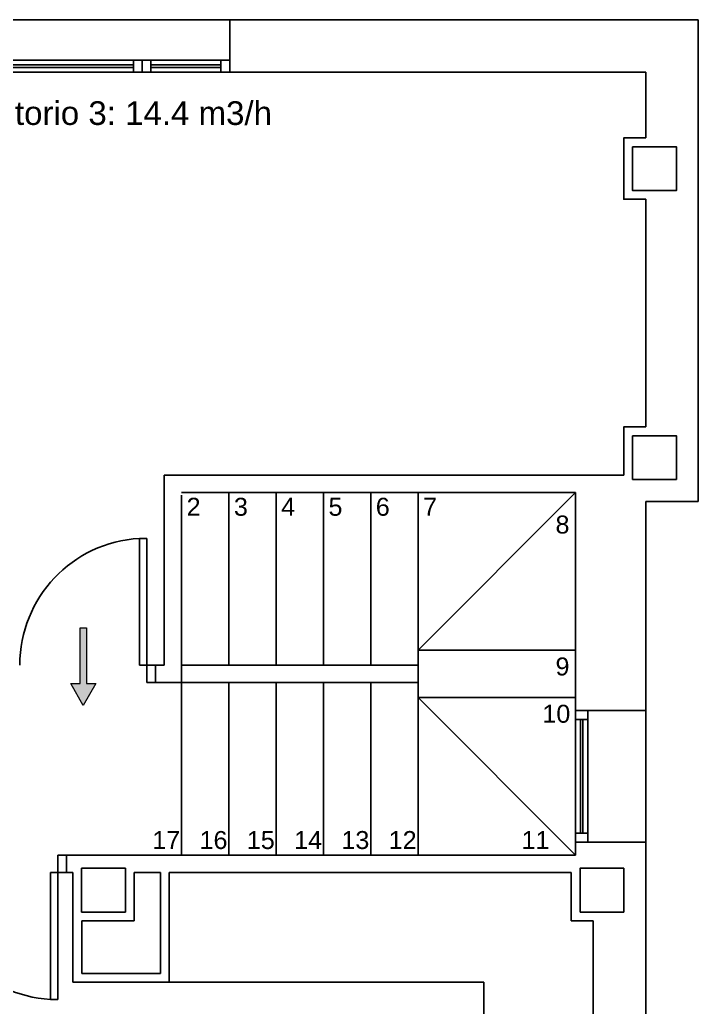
# Model space of a CAD drawing. Header units: millimetres. Extents: x 441156 to 441876, y 4514765 to 4515211.
# Drawn here: x 441311.76 to 441315.63, y 4515039.68 to 4515045.32 of the extents above; entities that cross this region are included whole.
import ezdxf
from ezdxf.enums import TextEntityAlignment as Align

# ---------------------------------------------------------------- set-up
doc = ezdxf.new("R2010")
doc.units = ezdxf.units.MM
for name, color, linetype in [('01_mono PRIMERA', 2, 'Continuous'), ('01_textos', 7, 'Continuous'), ('Instalaciones_ventilación_texto', 7, 'Continuous')]:
    doc.layers.add(name, color=color, linetype=linetype)
doc.styles.add('NIEVES2', font='sanss___.ttf')

# ---------------------------------------------------------------- blocks, each defined once
blk = doc.blocks.new('A$C07944EAF')
at = {"layer": '01_mono PRIMERA', "color": 254}
for p, q in [((7.6573, 13.1, 0), (6.1573, 13.1, 0)), ((7.6573, 13.1, 0), (10.3323, 13.1)), ((7.6573, 13.1, 0), (7.6573, 12.8, 0)), ((10.3323, 13.1, 0), (10.3323, 10.35, 0)), ((7.6573, 12.87, 0), (6.1573, 12.87, 0)), ((7.1073, 12.87, 0), (7.1073, 12.8, 0)), ((7.1573, 12.87, 0), (7.1573, 12.8, 0)), ((7.2073, 12.87, 0), (7.2073, 12.8, 0)), ((7.6073, 12.87, 0), (7.6073, 12.8, 0)), ((7.6573, 12.8, 0), (6.1573, 12.8, 0)), ((7.1073, 12.842, 0), (6.2073, 12.842, 0)), ((7.1073, 12.828, 0), (6.2073, 12.828, 0)), ((7.6073, 12.842, 0), (7.2073, 12.842, 0)), ((7.6073, 12.828, 0), (7.2073, 12.828, 0)), ((7.6573, 12.8, 0), (10.0323, 12.8)), ((10.0323, 12.8, 0), (10.0323, 12.425, 0)), ((10.0323, 12.075, 0), (10.0323, 10.775, 0)), ((7.2823, 10.5), (9.9073, 10.5)), ((7.2823, 9.415), (7.2823, 10.5)), ((7.3823, 10.4), (9.6323, 10.4)), ((7.3823, 9.315), (7.3823, 10.385)), ((7.6523, 9.415), (7.6523, 10.4)), ((7.9223, 9.415), (7.9223, 10.4)), ((8.1923, 9.415), (8.1923, 10.4)), ((8.4623, 9.415), (8.4623, 10.4)), ((8.7323, 9.5), (8.7323, 10.4)), ((8.7323, 9.5), (9.6323, 10.4)), ((9.6323, 9.155), (9.6323, 10.4)), ((10.0323, 10.35, 0), (10.3323, 10.35, 0)), ((10.0323, 10.35, 0), (10.0323, 9.155, 0)), ((7.1836, 10.1389), (7.1422, 10.1389)), ((7.1422, 10.1389), (7.1422, 9.415)), ((7.1836, 10.1389), (7.1836, 9.315)), ((8.7323, 9.5), (8.7323, 8.33)), ((8.7323, 9.5), (9.6323, 9.5)), ((7.2336, 9.415), (7.1422, 9.415)), ((7.2823, 9.415), (7.2336, 9.415)), ((7.2336, 9.415), (7.2336, 9.315)), ((7.3823, 9.415), (8.7323, 9.415)), ((7.1836, 9.315), (7.2336, 9.315)), ((7.3823, 9.315), (7.2336, 9.315)), ((7.3823, 9.315), (7.3823, 8.33)), ((7.3823, 9.315), (8.7323, 9.315)), ((7.6523, 9.315), (7.6523, 8.33)), ((7.9223, 9.315), (7.9223, 8.33)), ((8.1923, 9.315), (8.1923, 8.33)), ((8.4623, 9.315), (8.4623, 8.33)), ((8.7323, 9.315), (8.7323, 9.23)), ((8.7323, 9.23), (9.6323, 9.23)), ((8.7323, 9.23), (9.6323, 8.33)), ((9.6323, 9.155), (9.6323, 8.405)), ((9.6323, 9.155), (10.0323, 9.155)), ((9.7023, 9.155), (9.7023, 8.405)), ((10.0323, 9.155), (10.0323, 8.405)), ((9.6323, 9.105), (9.7023, 9.105)), ((9.6603, 8.455), (9.6603, 9.105)), ((9.6743, 8.455), (9.6743, 9.105)), ((9.6323, 8.455), (9.7023, 8.455)), ((9.6323, 8.405), (10.0323, 8.405)), ((9.6323, 8.33), (9.6323, 8.405)), ((10.0323, 8.405, 0), (10.0323, 8.33, 0)), ((6.6761, 7.5062, 0), (6.6761, 8.33, 0)), ((6.6761, 8.33, 0), (6.7261, 8.33, 0)), ((9.6323, 8.33), (6.7261, 8.33)), ((6.7261, 8.23, 0), (6.7261, 8.33, 0)), ((10.0323, 3), (10.0323, 8.33)), ((6.7261, 8.23, 0), (6.6346, 8.23, 0)), ((6.6346, 7.5062, 0), (6.6346, 8.23, 0)), ((6.7623, 8.23, 0), (6.7261, 8.23, 0)), ((6.7623, 8.23, 0), (6.7623, 7.605)), ((7.2623, 8.23), (7.1123, 8.23)), ((7.1123, 8.23, -0.0001), (7.1123, 7.955, 0)), ((7.2623, 8.23), (7.2623, 7.655)), ((9.6073, 8.23), (7.3123, 8.23)), ((7.3123, 8.23), (7.3123, 7.605)), ((7.1123, 7.955), (6.8123, 7.955)), ((6.8123, 7.955), (6.8123, 7.655)), ((9.7323, 7.955), (9.7323, 6.63)), ((6.8123, 7.655), (7.2623, 7.655)), ((6.7623, 7.605), (7.3123, 7.605)), ((7.3123, 7.605), (9.1073, 7.605, 0)), ((9.1073, 7.605, 0), (9.1073, 6.63)), ((6.6761, 7.5062, 0), (6.6346, 7.5062, 0))]:
    blk.add_line(p, q, dxfattribs=at)
for points in [[(10.0323, 12.075), (9.9073, 12.075), (9.9073, 12.425), (10.0323, 12.425)], [(9.9073, 10.5), (9.9073, 10.775), (10.0323, 10.775)], [(9.6073, 8.23), (9.6073, 7.955)], [(9.6073, 7.955), (9.7323, 7.955)]]:
    blk.add_lwpolyline(points, dxfattribs=at)
for points in [[(9.9573, 12.375), (10.2073, 12.375), (10.2073, 12.125), (9.9573, 12.125), (9.9573, 12.375)], [(9.9573, 10.725), (10.2073, 10.725), (10.2073, 10.475), (9.9573, 10.475), (9.9573, 10.725)], [(7.0621, 8.005), (6.8121, 8.005), (6.8121, 8.255), (7.0621, 8.255), (7.0621, 8.005)], [(9.6573, 8.005), (9.9073, 8.005), (9.9073, 8.255), (9.6573, 8.255), (9.6573, 8.005)]]:
    blk.add_lwpolyline(points, close=True, dxfattribs=at)
for centre, start, end in [((7.1836, 9.415), 93.2758, 180), ((6.6761, 8.23, 0), 180, 266.7242)]:
    blk.add_arc(centre, 0.725, start, end, dxfattribs=at)
at = {"layer": '01_mono PRIMERA', "color": 254, "style": 'NIEVES2'}
for s, height, p in [('2', 0.1026, (7.4512, 10.2679, 0)), ('3', 0.1026, (7.7212, 10.2679, 0)), ('4', 0.1026, (7.9912, 10.2679, 0)), ('5', 0.1026, (8.2612, 10.2679, 0)), ('6', 0.1026, (8.5312, 10.2679, 0)), ('7', 0.1026, (8.8012, 10.2679, 0)), ('8', 0.1026, (9.5572, 10.1665, 0)), ('9', 0.1026, (9.5572, 9.3561, 0)), ('10', 0.10256, (9.5222, 9.0861, 0)), ('17', 0.10256, (7.2948, 8.365, 0)), ('16', 0.10256, (7.5648, 8.365, 0)), ('15', 0.10256, (7.8348, 8.365, 0)), ('14', 0.10256, (8.1048, 8.365, 0)), ('13', 0.10256, (8.3748, 8.365, 0)), ('12', 0.10256, (8.6448, 8.365, 0)), ('11', 0.10256, (9.4031, 8.365, 0))]:
    blk.add_text(s, height=height, dxfattribs=at).set_placement(p, align=Align.CENTER)

msp = doc.modelspace()

# ---------------------------------------------------------------- hatches: boundary and pattern name
at = {"layer": 'Instalaciones_ventilación_texto', "lineweight": 0}
msp.add_hatch(color=10, dxfattribs=at).paths.add_polyline_path([(441312.13883305, 4515041.84905618), (441312.13889637, 4515041.53093717), (441312.1927135, 4515041.53094788), (441312.12098232, 4515041.4053603), (441312.04920116, 4515041.53091932), (441312.10301829, 4515041.53093003), (441312.10295497, 4515041.84904904)])

# ---------------------------------------------------------------- linework, layer by layer
at = {"layer": 'Instalaciones_ventilación_texto', "color": 10, "lineweight": 0}
msp.add_lwpolyline([(441312.13883305, 4515041.84905618), (441312.13889637, 4515041.53093717), (441312.1927135, 4515041.53094788), (441312.12098232, 4515041.4053603), (441312.04920116, 4515041.53091932), (441312.10301829, 4515041.53093003), (441312.10295497, 4515041.84904904)], close=True, dxfattribs=at)

# ---------------------------------------------------------------- block references
at = {"layer": '01_mono PRIMERA'}
msp.add_blockref('A$C07944EAF', (441305.29985609, 4515032.22131485, -0.00000053), dxfattribs=at)

# ---------------------------------------------------------------- texts
at = {"layer": '01_textos', "style": 'NIEVES2'}
msp.add_text('Dormitorio 3: 14.4 m3/h', height=0.135, rotation=0.00000008, dxfattribs=at).set_placement((441312.21336116, 4515044.72076054, 0.00003908), align=Align.CENTER)

doc.saveas('drawing.dxf')
